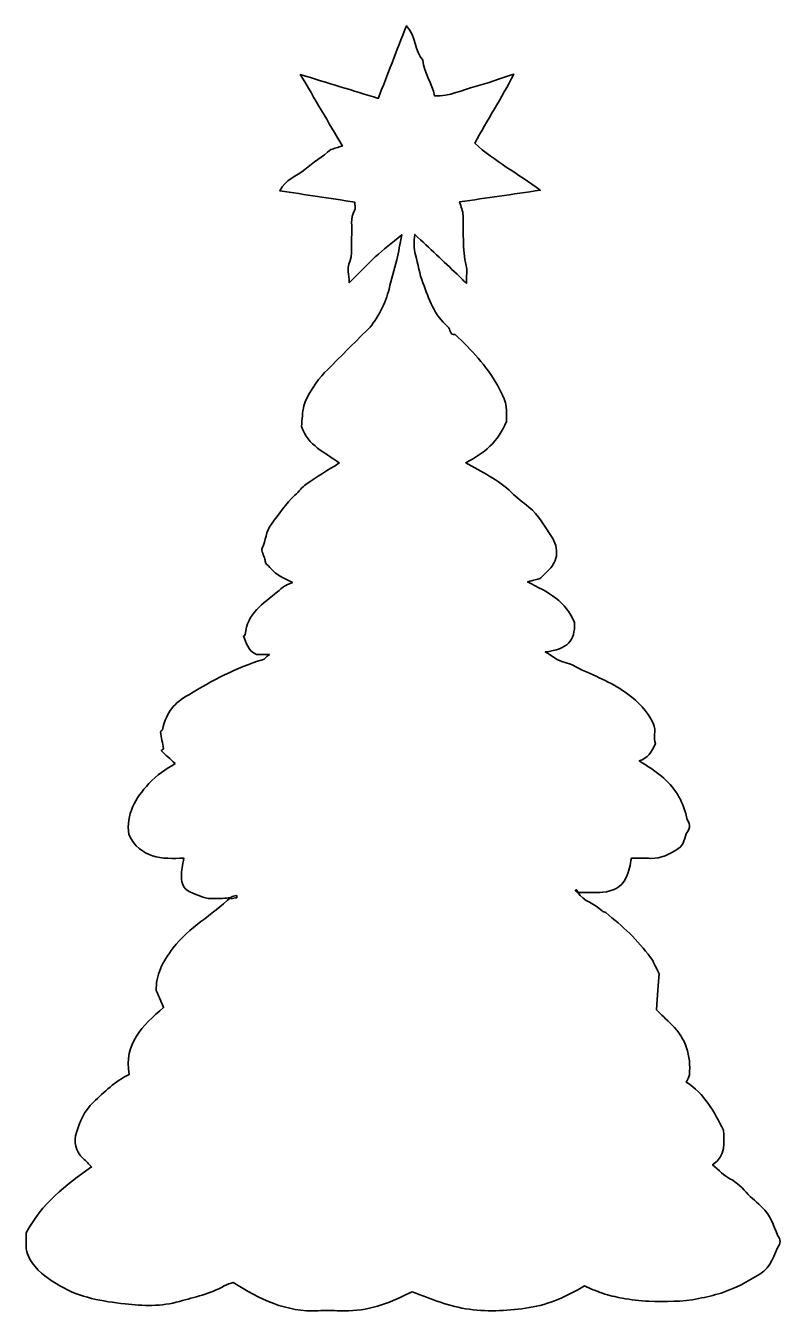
# Model space of a CAD drawing. Header units: inches. Extents: x 141 to 426, y -276 to -87.
# Drawn here: x 140.8 to 210, y -246.5 to -128.4 of the extents above; entities that cross this region are included whole.
import ezdxf

# ---------------------------------------------------------------- set-up
doc = ezdxf.new("R2010")
doc.units = ezdxf.units.IN
doc.header["$MEASUREMENT"] = 0
doc.layers.add('Layer 1', color=7, linetype='Continuous')

msp = doc.modelspace()

# ---------------------------------------------------------------- linework, layer by layer
at = {"layer": 'Layer 1', "color": 179, "lineweight": 35, "true_color": 0x1c1c1b}
msp.add_open_spline([(191.46, -207.94), (192, -208.76), (193.03, -208.95), (193.68, -209.62), (193.76, -209.71), (193.94, -209.7), (194.03, -209.78), (194.77, -210.41), (195.54, -211.01), (196.22, -211.69), (196.91, -212.38), (197.53, -213.12), (198.13, -213.89), (198.42, -214.26), (198.58, -214.74), (198.92, -215.39), (198.85, -216.3), (198.77, -217.44), (198.68, -218.7), (199.07, -219.09), (199.57, -219.59), (200.09, -220.08), (201.4, -221.34), (201.84, -222.91), (201.7, -224.67), (201.68, -224.91), (201.49, -225.14), (201.4, -225.33), (203.09, -226.4), (203.95, -228.03), (204.83, -229.76), (204.85, -230.85), (205.1, -232.09), (203.82, -232.92), (204.44, -233.43), (204.88, -233.92), (205.42, -234.2), (206.12, -234.56), (206.58, -235.12), (207.09, -235.64), (207.59, -236.15), (208.15, -236.56), (208.62, -237.1), (209.3, -237.87), (209.49, -238.84), (209.95, -239.69), (210.03, -239.84), (210.03, -240.11), (209.95, -240.25), (209.4, -241.17), (209.28, -242.29), (208.16, -242.95), (207.01, -243.62), (205.89, -244.3), (204.61, -244.69), (203.93, -244.9), (203.25, -245.06), (202.54, -245.2), (201.02, -245.51), (199.49, -245.48), (197.97, -245.44), (197.15, -245.43), (196.33, -245.3), (195.53, -245.16), (194.92, -245.06), (194.31, -244.9), (193.73, -244.71), (193.14, -244.52), (192.59, -244.26), (192.07, -244.04), (190.47, -245), (188.83, -245.74), (187.01, -246.03), (185.18, -246.33), (183.36, -246.42), (181.51, -246.18), (179.68, -245.94), (178.02, -245.24), (176.26, -244.57), (176.06, -244.66), (175.82, -244.77), (175.59, -244.89), (173.72, -245.85), (171.76, -246.41), (169.64, -246.32), (168.98, -246.29), (168.31, -246.28), (167.65, -246.32), (164.73, -246.46), (162.26, -245.27), (159.84, -243.72), (159.59, -243.81), (159.29, -243.89), (159.02, -244.04), (157.74, -244.78), (156.31, -245.05), (154.92, -245.46), (153.27, -245.94), (151.56, -245.88), (149.92, -245.69), (147.87, -245.45), (145.79, -245.13), (143.95, -244.03), (142.99, -243.47), (142.08, -242.88), (141.41, -241.93), (141.02, -241.37), (140.81, -240.83), (140.85, -240.16), (140.88, -239.79), (140.86, -239.41), (140.86, -239.16), (142.27, -236.5), (144.46, -234.77), (146.86, -233.12), (146.59, -232.85), (146.35, -232.59), (146.09, -232.36), (145.35, -231.69), (145.2, -230.78), (145.46, -229.96), (145.78, -228.96), (146.19, -227.96), (147.02, -227.18), (148.03, -226.24), (148.99, -225.26), (150.3, -224.65), (149.78, -221.8), (151.53, -220.15), (153.46, -218.49), (153.28, -218.07), (153.09, -217.62), (152.79, -216.93), (152.72, -215.59), (153.35, -214.29), (154.34, -213.02), (155.8, -211.12), (157.9, -210.03), (159.62, -208.38), (159.62, -208.35), (159.63, -208.43), (159.63, -208.51), (159.82, -208.48), (160, -208.44), (160.19, -208.41), (160.18, -208.35), (160.17, -208.28), (160.16, -208.22), (159.98, -208.24), (159.8, -208.25), (159.62, -208.38), (159.11, -208.49), (158.58, -208.47), (158.06, -208.5), (157.36, -208.54), (156.77, -208.23), (156.13, -208), (155.38, -207.73), (155.07, -207.19), (155.09, -206.46), (155.1, -205.94), (155.22, -205.41), (155.31, -204.78), (153.33, -204.87), (151.34, -204.86), (150.26, -202.6), (150.01, -200.77), (150.85, -199.29), (152.11, -197.94), (152.82, -197.17), (153.67, -196.6), (154.52, -196.11), (154.06, -195.68), (153.65, -195.3), (153.25, -194.91), (153.32, -194.85), (153.39, -194.8), (153.46, -194.74), (153.36, -194.23), (153.25, -193.72), (153.17, -193.2), (153.16, -193.15), (153.33, -193.08), (153.35, -193), (153.77, -191.26), (154.4, -190.6), (155.77, -189.78), (157.92, -188.5), (160.11, -187.29), (162.54, -186.58), (162.73, -186.53), (162.88, -186.32), (163.16, -186.08), (162.6, -186.08), (162.19, -186.08), (161.98, -186.08), (161.13, -185.71), (161.08, -185), (160.8, -184.41), (160.83, -184.39), (160.95, -184.33), (160.95, -184.26), (161.11, -182.33), (162.6, -181.4), (163.91, -180.34), (164.12, -180.17), (164.32, -179.98), (164.55, -179.83), (164.71, -179.72), (164.9, -179.66), (165.27, -179.48), (164.67, -179.17), (164.23, -179), (163.87, -178.73), (163.49, -178.45), (163.19, -178.07), (162.8, -177.68), (162.79, -177.61), (162.79, -177.47), (162.75, -177.35), (162.67, -177), (162.39, -176.58), (162.5, -176.34), (162.86, -175.63), (162.82, -174.82), (163.36, -174.12), (164.06, -173.22), (164.65, -172.25), (165.51, -171.47), (165.86, -171.15), (166.14, -170.74), (166.52, -170.48), (167.51, -169.8), (168.54, -169.18), (169.58, -168.52), (168.31, -167.56), (166.69, -166.94), (166.11, -165.16), (166.18, -164.53), (166.18, -163.88), (166.34, -163.27), (166.56, -162.39), (167.55, -160.91), (168.23, -160.22), (169.57, -158.88), (170.91, -157.54), (172.25, -156.2), (173.05, -155.4), (173.87, -153.75), (174.14, -152.57), (174.34, -151.67), (174.64, -150.79), (174.86, -149.89), (175.03, -149.16), (175.14, -148.43), (175.3, -147.58), (174.41, -148.33), (173.62, -148.94), (172.88, -149.61), (172.13, -150.3), (171.43, -151.05), (170.49, -151.98), (170.46, -151.17), (170.3, -150.65), (170.46, -150.27), (170.85, -149.36), (170.64, -148.44), (170.72, -147.53), (170.79, -146.81), (170.53, -146.06), (170.98, -145.36), (171.11, -145.17), (171, -144.83), (171, -144.58), (168.68, -144.23), (166.45, -143.89), (164.12, -143.54), (164.59, -142.5), (165.68, -142.23), (166.43, -141.58), (167.17, -140.93), (168.04, -140.43), (168.79, -139.76), (169.12, -139.66), (169.46, -139.55), (169.86, -139.43), (168.57, -137.23), (167.33, -135.12), (166, -132.87), (168.52, -133.64), (170.84, -134.35), (173.15, -135.06), (173.98, -132.92), (174.83, -130.73), (175.73, -128.39), (176.66, -129.39), (176.46, -130.72), (177.25, -131.56), (177.33, -132.75), (178.11, -133.67), (178.32, -134.84), (179.73, -134.86), (180.87, -134.29), (182.05, -133.97), (183.18, -133.67), (184.28, -133.25), (185.59, -132.83), (184.46, -135.05), (183.16, -137.02), (182.02, -139.18), (183.78, -140.82), (185.94, -141.92), (188.02, -143.49), (185.45, -143.86), (183.1, -144.2), (180.62, -144.56), (180.74, -145), (180.92, -145.41), (180.94, -145.83), (181, -147.35), (180.84, -148.89), (181.22, -150.4), (181.33, -150.84), (181.24, -151.34), (181.24, -152.04), (180.87, -151.68), (180.64, -151.43), (180.39, -151.2), (179.13, -150.01), (177.87, -148.83), (176.51, -147.55), (176.42, -148.26), (176.4, -148.79), (176.57, -149.43), (176.8, -150.28), (176.93, -151.16), (177.25, -152), (177.8, -153.47), (178.29, -154.98), (179.55, -156.01), (179.82, -156.23), (179.66, -156.82), (180.22, -156.74), (181.7, -158.12), (183.07, -159.6), (184.08, -161.38), (184.89, -162.81), (184.94, -163.13), (184.93, -164.71), (184.16, -166.55), (182.84, -167.68), (181.18, -168.49), (182.66, -169.38), (184.19, -170.04), (185.38, -171.24), (185.87, -171.73), (186.43, -172.13), (186.97, -172.56), (187.89, -173.28), (188.4, -174.33), (189.05, -175.26), (189.38, -175.74), (189.59, -176.4), (189.49, -177.06), (189.4, -177.63), (189.09, -178.05), (188.69, -178.44), (188.45, -178.66), (188.22, -178.9), (187.99, -179.13), (187.71, -179.2), (187.44, -179.28), (186.85, -179.43), (188.77, -180.38), (190.39, -181.22), (191.16, -183.16), (191.21, -184.86), (190.56, -185.61), (188.47, -185.86), (189.17, -186.25), (189.7, -186.71), (190.29, -186.84), (190.85, -186.95), (191.28, -187.23), (191.75, -187.46), (193.22, -188.15), (194.76, -188.74), (196.06, -189.74), (197, -190.45), (197.83, -191.26), (198.37, -192.41), (198.71, -193.15), (198.33, -193.79), (198.58, -194.25), (198.25, -195.06), (197.88, -195.62), (197.1, -195.85), (197.8, -196.33), (198.51, -196.73), (199.13, -197.25), (200.29, -198.23), (201.11, -199.47), (201.42, -200.98), (201.51, -201.42), (201.96, -201.76), (201.52, -202.36), (201.19, -202.82), (201.27, -203.58), (200.65, -203.94), (199.88, -204.39), (199.12, -204.86), (198.16, -204.8), (197.6, -204.77), (197.03, -204.79), (196.37, -204.79), (196.27, -205.38), (196.17, -205.97), (195.89, -206.55), (195.43, -207.51), (194.66, -207.82), (193.75, -207.91), (193, -207.98), (192.24, -207.92), (191.46, -207.94), (191.47, -207.93), (191.49, -207.91), (191.51, -207.9), (191.44, -207.82), (191.37, -207.74), (191.31, -207.66), (191.28, -207.69), (191.25, -207.72), (191.22, -207.75), (191.3, -207.82), (191.37, -207.89), (191.46, -207.94)], degree=3, knots=[0, 0, 0, 0, 1, 1, 1, 2, 2, 2, 3, 3, 3, 4, 4, 4, 5, 5, 5, 6, 6, 6, 7, 7, 7, 8, 8, 8, 9, 9, 9, 10, 10, 10, 11, 11, 11, 12, 12, 12, 13, 13, 13, 14, 14, 14, 15, 15, 15, 16, 16, 16, 17, 17, 17, 18, 18, 18, 19, 19, 19, 20, 20, 20, 21, 21, 21, 22, 22, 22, 23, 23, 23, 24, 24, 24, 25, 25, 25, 26, 26, 26, 27, 27, 27, 28, 28, 28, 29, 29, 29, 30, 30, 30, 31, 31, 31, 32, 32, 32, 33, 33, 33, 34, 34, 34, 35, 35, 35, 36, 36, 36, 37, 37, 37, 38, 38, 38, 39, 39, 39, 40, 40, 40, 41, 41, 41, 42, 42, 42, 43, 43, 43, 44, 44, 44, 45, 45, 45, 46, 46, 46, 47, 47, 47, 48, 48, 48, 49, 49, 49, 50, 50, 50, 51, 51, 51, 52, 52, 52, 53, 53, 53, 54, 54, 54, 55, 55, 55, 56, 56, 56, 57, 57, 57, 58, 58, 58, 59, 59, 59, 60, 60, 60, 61, 61, 61, 62, 62, 62, 63, 63, 63, 64, 64, 64, 65, 65, 65, 66, 66, 66, 67, 67, 67, 68, 68, 68, 69, 69, 69, 70, 70, 70, 71, 71, 71, 72, 72, 72, 73, 73, 73, 74, 74, 74, 75, 75, 75, 76, 76, 76, 77, 77, 77, 78, 78, 78, 79, 79, 79, 80, 80, 80, 81, 81, 81, 82, 82, 82, 83, 83, 83, 84, 84, 84, 85, 85, 85, 86, 86, 86, 87, 87, 87, 88, 88, 88, 89, 89, 89, 90, 90, 90, 91, 91, 91, 92, 92, 92, 93, 93, 93, 94, 94, 94, 95, 95, 95, 96, 96, 96, 97, 97, 97, 98, 98, 98, 99, 99, 99, 100, 100, 100, 101, 101, 101, 102, 102, 102, 103, 103, 103, 104, 104, 104, 105, 105, 105, 106, 106, 106, 107, 107, 107, 108, 108, 108, 109, 109, 109, 110, 110, 110, 111, 111, 111, 112, 112, 112, 113, 113, 113, 114, 114, 114, 115, 115, 115, 116, 116, 116, 117, 117, 117, 118, 118, 118, 119, 119, 119, 120, 120, 120, 121, 121, 121, 122, 122, 122, 123, 123, 123, 124, 124, 124, 125, 125, 125, 126, 126, 126, 127, 127, 127, 128, 128, 128, 129, 129, 129, 130, 130, 130, 131, 131, 131, 132, 132, 132, 133, 133, 133, 134, 134, 134, 135, 135, 135, 136, 136, 136, 137, 137, 137, 138, 138, 138, 139, 139, 139, 140, 140, 140, 141, 141, 141, 142, 142, 142, 143, 143, 143, 144, 144, 144, 145, 145, 145, 145], dxfattribs=at)

doc.saveas('drawing.dxf')
